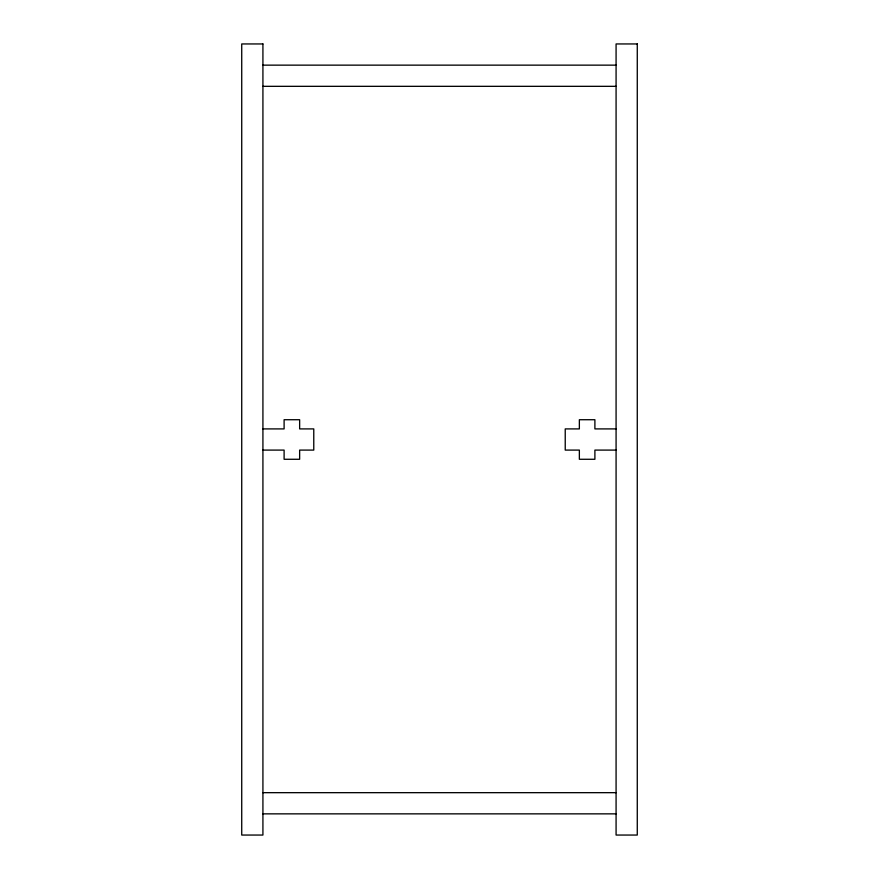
<?xml version="1.0" encoding="UTF-8"?>
<svg xmlns="http://www.w3.org/2000/svg" width="879" height="879" viewBox="0 0 879 879"><rect width="100%" height="100%" fill="white"/><g stroke="black" fill="none" stroke-linecap="round" stroke-linejoin="round"><path stroke-width="1.32" d="M262.92 65.145L616.08 65.145M262.92 86.329L616.08 86.329M262.92 428.908L284.104 428.908L284.104 419.722L299.64 419.722L299.64 428.908L313.77 428.908L313.77 450.092L299.64 450.092L299.64 459.277L284.104 459.277L284.104 450.092L262.92 450.092M616.08 428.908L594.896 428.908L594.896 419.722L579.36 419.722L579.36 428.908L565.23 428.908L565.23 450.092L579.36 450.092L579.36 459.277L594.896 459.277L594.896 450.092L616.08 450.092M262.92 792.671L616.08 792.671M262.92 813.855L616.08 813.855M262.92 43.95L241.725 43.95L241.725 835.05L262.92 835.05L262.92 43.95M637.275 43.95L616.08 43.95L616.08 835.05L637.275 835.05L637.275 43.95"/></g></svg>
